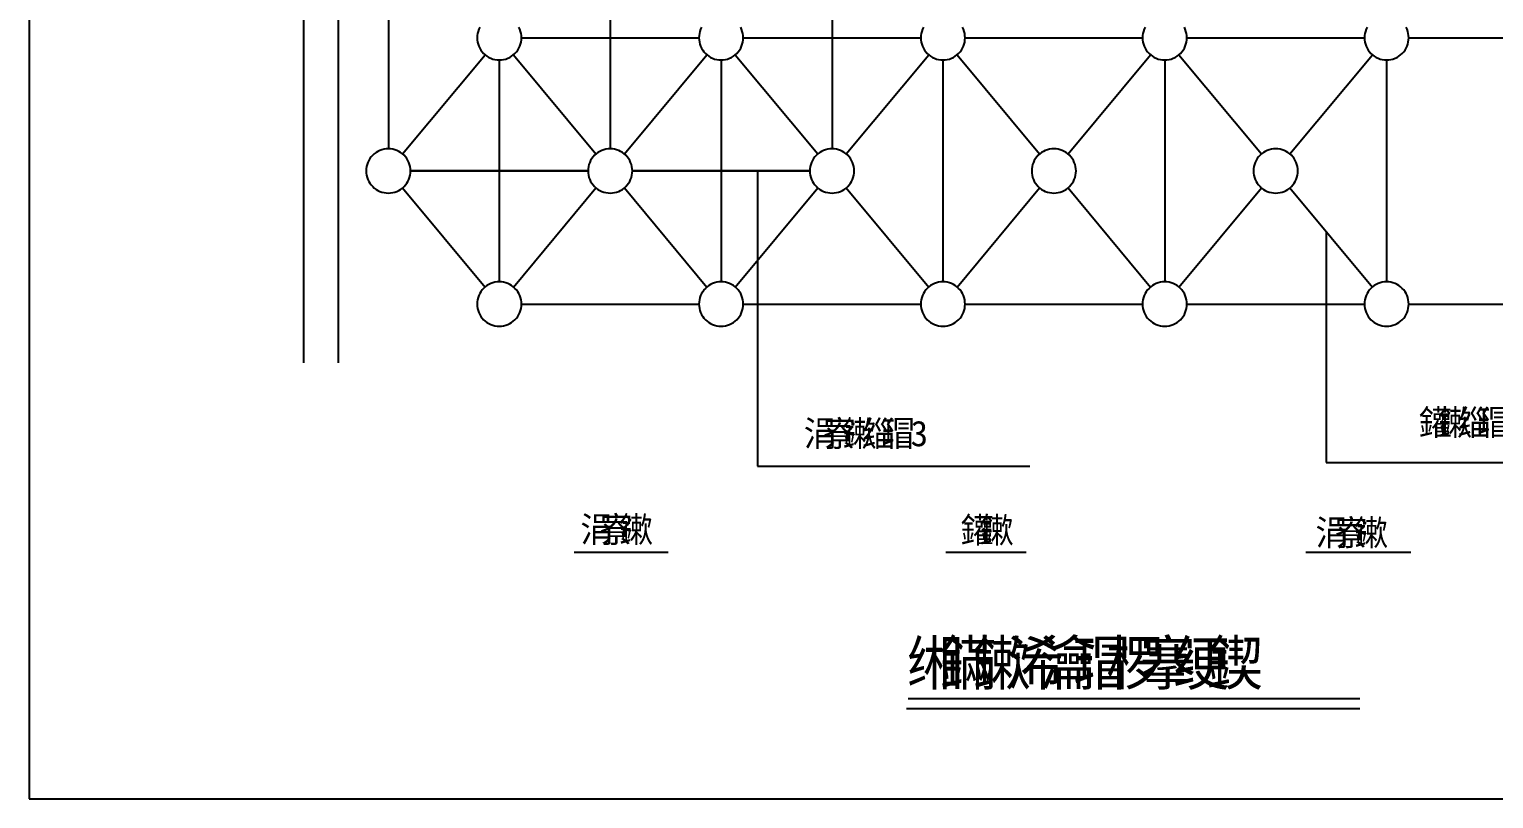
# Model space of a CAD drawing. Header units: metres. Extents: x 0 to 420, y 0 to 297.
# Drawn here: x 0 to 272.3, y 0 to 143.1 of the extents above; entities that cross this region are included whole.
import ezdxf

# ---------------------------------------------------------------- set-up
doc = ezdxf.new("R2010")
doc.units = ezdxf.units.M

msp = doc.modelspace()

# ---------------------------------------------------------------- linework, layer by layer
for p, q in [((0, 297), (0, 0)), ((51, 279.06), (51, 81.07)), ((57.41, 279.06), (57.41, 81.07)), ((66.77, 162.1), (66.77, 120.85)), ((108.02, 162.1), (108.02, 120.85)), ((149.27, 162.1), (149.27, 120.85)), ((91.52, 141.47), (124.52, 141.47)), ((132.77, 141.47), (165.77, 141.47)), ((174.02, 141.47), (207.02, 141.47)), ((215.27, 141.47), (248.27, 141.47)), ((256.52, 141.47), (289.52, 141.47)), ((69.41, 119.89), (84.76, 138.3)), ((87.4, 137.35), (87.4, 96.1)), ((90.04, 138.3), (105.38, 119.89)), ((110.66, 119.89), (126.01, 138.3)), ((128.65, 137.35), (128.65, 96.1)), ((131.29, 138.3), (146.63, 119.89)), ((151.91, 119.89), (167.26, 138.3)), ((169.9, 137.35), (169.9, 96.1)), ((172.54, 138.3), (187.88, 119.89)), ((193.16, 119.89), (208.51, 138.3)), ((211.15, 137.35), (211.15, 96.1)), ((213.79, 138.3), (229.13, 119.89)), ((234.41, 119.89), (249.76, 138.3)), ((252.4, 137.35), (252.4, 96.1)), ((103.9, 116.72), (70.9, 116.72)), ((103.9, 116.72), (70.9, 116.72)), ((70.9, 116.72), (103.9, 116.72)), ((145.15, 116.72), (112.15, 116.72)), ((145.15, 116.72), (112.15, 116.72)), ((112.15, 116.72), (145.15, 116.72)), ((135.42, 116.72), (135.42, 61.85)), ((69.41, 113.55), (84.76, 95.14)), ((90.04, 95.14), (105.38, 113.55)), ((110.66, 113.55), (126.01, 95.14)), ((131.29, 95.14), (146.63, 113.55)), ((151.91, 113.55), (167.26, 95.14)), ((172.54, 95.14), (187.88, 113.55)), ((193.16, 113.55), (208.51, 95.14)), ((213.79, 95.14), (229.13, 113.55)), ((234.41, 113.55), (249.76, 95.14)), ((241.18, 105.43), (241.18, 62.49)), ((91.52, 91.97), (124.52, 91.97)), ((132.77, 91.97), (165.77, 91.97)), ((174.02, 91.97), (207.02, 91.97)), ((215.27, 91.97), (248.27, 91.97)), ((256.52, 91.97), (289.52, 91.97)), ((135.42, 61.85), (186.06, 61.85)), ((241.18, 62.49), (288.61, 62.49)), ((101.32, 45.83), (118.83, 45.83)), ((170.44, 45.83), (185.35, 45.83)), ((237.37, 45.83), (256.89, 45.83)), ((163.11, 16.76), (247.44, 16.76)), ((163.44, 18.65), (247.44, 18.65)), ((0, 0), (420, 0))]:
    msp.add_line(p, q)
for points in [[(83.76, 143.42), (83.59, 143.05), (83.45, 142.67), (83.35, 142.28), (83.29, 141.88), (83.27, 141.47), (83.29, 141.07), (83.35, 140.67), (83.45, 140.28), (83.59, 139.89), (83.76, 139.53), (83.97, 139.18), (84.21, 138.86), (84.48, 138.56), (84.78, 138.28), (85.11, 138.04), (85.45, 137.84), (85.82, 137.66), (86.2, 137.53), (86.59, 137.43), (86.99, 137.37), (87.4, 137.35), (87.8, 137.37), (88.2, 137.43), (88.59, 137.53), (88.98, 137.66), (89.34, 137.84), (89.69, 138.04), (90.01, 138.28), (90.31, 138.56), (90.59, 138.86), (90.83, 139.18), (91.04, 139.53), (91.21, 139.89), (91.34, 140.28), (91.44, 140.67), (91.5, 141.07), (91.52, 141.47)], [(91.52, 141.47), (91.5, 141.88), (91.44, 142.28), (91.34, 142.67), (91.21, 143.05), (91.04, 143.42)], [(125.01, 143.42), (124.84, 143.05), (124.7, 142.67), (124.6, 142.28), (124.54, 141.88), (124.52, 141.47), (124.54, 141.07), (124.6, 140.67), (124.7, 140.28), (124.84, 139.89), (125.01, 139.53), (125.22, 139.18), (125.46, 138.86), (125.73, 138.56), (126.03, 138.28), (126.36, 138.04), (126.7, 137.84), (127.07, 137.66), (127.45, 137.53), (127.84, 137.43), (128.24, 137.37), (128.65, 137.35), (129.05, 137.37), (129.45, 137.43), (129.84, 137.53), (130.23, 137.66), (130.59, 137.84), (130.94, 138.04), (131.26, 138.28), (131.56, 138.56), (131.84, 138.86), (132.08, 139.18), (132.29, 139.53), (132.46, 139.89), (132.59, 140.28), (132.69, 140.67), (132.75, 141.07), (132.77, 141.47)], [(132.77, 141.47), (132.75, 141.88), (132.69, 142.28), (132.59, 142.67), (132.46, 143.05), (132.29, 143.42)], [(166.26, 143.42), (166.09, 143.05), (165.95, 142.67), (165.85, 142.28), (165.79, 141.88), (165.77, 141.47), (165.79, 141.07), (165.85, 140.67), (165.95, 140.28), (166.09, 139.89), (166.26, 139.53), (166.47, 139.18), (166.71, 138.86), (166.98, 138.56), (167.28, 138.28), (167.61, 138.04), (167.95, 137.84), (168.32, 137.66), (168.7, 137.53), (169.09, 137.43), (169.49, 137.37), (169.9, 137.35), (170.3, 137.37), (170.7, 137.43), (171.09, 137.53), (171.48, 137.66), (171.84, 137.84), (172.19, 138.04), (172.51, 138.28), (172.81, 138.56), (173.09, 138.86), (173.33, 139.18), (173.54, 139.53), (173.71, 139.89), (173.84, 140.28), (173.94, 140.67), (174, 141.07), (174.02, 141.47)], [(174.02, 141.47), (174, 141.88), (173.94, 142.28), (173.84, 142.67), (173.71, 143.05), (173.54, 143.42)], [(207.51, 143.42), (207.34, 143.05), (207.2, 142.67), (207.1, 142.28), (207.04, 141.88), (207.02, 141.47), (207.04, 141.07), (207.1, 140.67), (207.2, 140.28), (207.34, 139.89), (207.51, 139.53), (207.72, 139.18), (207.96, 138.86), (208.23, 138.56), (208.53, 138.28), (208.86, 138.04), (209.2, 137.84), (209.57, 137.66), (209.95, 137.53), (210.34, 137.43), (210.74, 137.37), (211.15, 137.35), (211.55, 137.37), (211.95, 137.43), (212.34, 137.53), (212.73, 137.66), (213.09, 137.84), (213.44, 138.04), (213.76, 138.28), (214.06, 138.56), (214.34, 138.86), (214.58, 139.18), (214.79, 139.53), (214.96, 139.89), (215.09, 140.28), (215.19, 140.67), (215.25, 141.07), (215.27, 141.47)], [(215.27, 141.47), (215.25, 141.88), (215.19, 142.28), (215.09, 142.67), (214.96, 143.05), (214.79, 143.42)], [(248.76, 143.42), (248.59, 143.05), (248.45, 142.67), (248.35, 142.28), (248.29, 141.88), (248.27, 141.47), (248.29, 141.07), (248.35, 140.67), (248.45, 140.28), (248.59, 139.89), (248.76, 139.53), (248.97, 139.18), (249.21, 138.86), (249.48, 138.56), (249.78, 138.28), (250.11, 138.04), (250.45, 137.84), (250.82, 137.66), (251.2, 137.53), (251.59, 137.43), (251.99, 137.37), (252.4, 137.35), (252.8, 137.37), (253.2, 137.43), (253.59, 137.53), (253.98, 137.66), (254.34, 137.84), (254.69, 138.04), (255.01, 138.28), (255.31, 138.56), (255.59, 138.86), (255.83, 139.18), (256.04, 139.53), (256.21, 139.89), (256.34, 140.28), (256.44, 140.67), (256.5, 141.07), (256.52, 141.47)], [(256.52, 141.47), (256.5, 141.88), (256.44, 142.28), (256.34, 142.67), (256.21, 143.05), (256.04, 143.42)], [(70.9, 116.72), (70.88, 117.13), (70.82, 117.53), (70.72, 117.92), (70.58, 118.3), (70.41, 118.67), (70.2, 119.01), (69.96, 119.34), (69.69, 119.64), (69.39, 119.91), (69.06, 120.15), (68.72, 120.36), (68.35, 120.53), (67.97, 120.67), (67.58, 120.77), (67.18, 120.83), (66.77, 120.85), (66.37, 120.83), (65.97, 120.77), (65.57, 120.67), (65.19, 120.53), (64.83, 120.36), (64.48, 120.15), (64.16, 119.91), (63.86, 119.64), (63.58, 119.34), (63.34, 119.01), (63.13, 118.67), (62.96, 118.3), (62.82, 117.92), (62.73, 117.53), (62.67, 117.13), (62.65, 116.72), (62.67, 116.32), (62.73, 115.92), (62.82, 115.53), (62.96, 115.14), (63.13, 114.78), (63.34, 114.43), (63.58, 114.11), (63.86, 113.81), (64.16, 113.53), (64.48, 113.29), (64.83, 113.09), (65.19, 112.91), (65.57, 112.78), (65.97, 112.68), (66.37, 112.62), (66.77, 112.6), (67.18, 112.62), (67.58, 112.68), (67.97, 112.78), (68.35, 112.91), (68.72, 113.09), (69.06, 113.29), (69.39, 113.53), (69.69, 113.81), (69.96, 114.11), (70.2, 114.43), (70.41, 114.78), (70.58, 115.14), (70.72, 115.53), (70.82, 115.92), (70.88, 116.32), (70.9, 116.72)], [(112.15, 116.72), (112.13, 117.13), (112.07, 117.53), (111.97, 117.92), (111.83, 118.3), (111.66, 118.67), (111.45, 119.01), (111.21, 119.34), (110.94, 119.64), (110.64, 119.91), (110.31, 120.15), (109.97, 120.36), (109.6, 120.53), (109.22, 120.67), (108.83, 120.77), (108.43, 120.83), (108.02, 120.85), (107.62, 120.83), (107.22, 120.77), (106.82, 120.67), (106.44, 120.53), (106.08, 120.36), (105.73, 120.15), (105.41, 119.91), (105.11, 119.64), (104.83, 119.34), (104.59, 119.01), (104.38, 118.67), (104.21, 118.3), (104.07, 117.92), (103.98, 117.53), (103.92, 117.13), (103.9, 116.72), (103.92, 116.32), (103.98, 115.92), (104.07, 115.53), (104.21, 115.14), (104.38, 114.78), (104.59, 114.43), (104.83, 114.11), (105.11, 113.81), (105.41, 113.53), (105.73, 113.29), (106.08, 113.09), (106.44, 112.91), (106.82, 112.78), (107.22, 112.68), (107.62, 112.62), (108.02, 112.6), (108.43, 112.62), (108.83, 112.68), (109.22, 112.78), (109.6, 112.91), (109.97, 113.09), (110.31, 113.29), (110.64, 113.53), (110.94, 113.81), (111.21, 114.11), (111.45, 114.43), (111.66, 114.78), (111.83, 115.14), (111.97, 115.53), (112.07, 115.92), (112.13, 116.32), (112.15, 116.72)], [(153.4, 116.72), (153.38, 117.13), (153.32, 117.53), (153.22, 117.92), (153.08, 118.3), (152.91, 118.67), (152.7, 119.01), (152.46, 119.34), (152.19, 119.64), (151.89, 119.91), (151.56, 120.15), (151.22, 120.36), (150.85, 120.53), (150.47, 120.67), (150.08, 120.77), (149.68, 120.83), (149.27, 120.85), (148.87, 120.83), (148.47, 120.77), (148.07, 120.67), (147.69, 120.53), (147.33, 120.36), (146.98, 120.15), (146.66, 119.91), (146.36, 119.64), (146.08, 119.34), (145.84, 119.01), (145.63, 118.67), (145.46, 118.3), (145.32, 117.92), (145.23, 117.53), (145.17, 117.13), (145.15, 116.72), (145.17, 116.32), (145.23, 115.92), (145.32, 115.53), (145.46, 115.14), (145.63, 114.78), (145.84, 114.43), (146.08, 114.11), (146.36, 113.81), (146.66, 113.53), (146.98, 113.29), (147.33, 113.09), (147.69, 112.91), (148.07, 112.78), (148.47, 112.68), (148.87, 112.62), (149.27, 112.6), (149.68, 112.62), (150.08, 112.68), (150.47, 112.78), (150.85, 112.91), (151.22, 113.09), (151.56, 113.29), (151.89, 113.53), (152.19, 113.81), (152.46, 114.11), (152.7, 114.43), (152.91, 114.78), (153.08, 115.14), (153.22, 115.53), (153.32, 115.92), (153.38, 116.32), (153.4, 116.72)], [(194.65, 116.72), (194.63, 117.13), (194.57, 117.53), (194.47, 117.92), (194.33, 118.3), (194.16, 118.67), (193.95, 119.01), (193.71, 119.34), (193.44, 119.64), (193.14, 119.91), (192.81, 120.15), (192.47, 120.36), (192.1, 120.53), (191.72, 120.67), (191.33, 120.77), (190.93, 120.83), (190.52, 120.85), (190.12, 120.83), (189.72, 120.77), (189.32, 120.67), (188.94, 120.53), (188.58, 120.36), (188.23, 120.15), (187.91, 119.91), (187.61, 119.64), (187.33, 119.34), (187.09, 119.01), (186.88, 118.67), (186.71, 118.3), (186.57, 117.92), (186.48, 117.53), (186.42, 117.13), (186.4, 116.72), (186.42, 116.32), (186.48, 115.92), (186.57, 115.53), (186.71, 115.14), (186.88, 114.78), (187.09, 114.43), (187.33, 114.11), (187.61, 113.81), (187.91, 113.53), (188.23, 113.29), (188.58, 113.09), (188.94, 112.91), (189.32, 112.78), (189.72, 112.68), (190.12, 112.62), (190.52, 112.6), (190.93, 112.62), (191.33, 112.68), (191.72, 112.78), (192.1, 112.91), (192.47, 113.09), (192.81, 113.29), (193.14, 113.53), (193.44, 113.81), (193.71, 114.11), (193.95, 114.43), (194.16, 114.78), (194.33, 115.14), (194.47, 115.53), (194.57, 115.92), (194.63, 116.32), (194.65, 116.72)], [(235.9, 116.72), (235.88, 117.13), (235.82, 117.53), (235.72, 117.92), (235.58, 118.3), (235.41, 118.67), (235.2, 119.01), (234.96, 119.34), (234.69, 119.64), (234.39, 119.91), (234.06, 120.15), (233.72, 120.36), (233.35, 120.53), (232.97, 120.67), (232.58, 120.77), (232.18, 120.83), (231.77, 120.85), (231.37, 120.83), (230.97, 120.77), (230.57, 120.67), (230.19, 120.53), (229.83, 120.36), (229.48, 120.15), (229.16, 119.91), (228.86, 119.64), (228.58, 119.34), (228.34, 119.01), (228.13, 118.67), (227.96, 118.3), (227.82, 117.92), (227.73, 117.53), (227.67, 117.13), (227.65, 116.72), (227.67, 116.32), (227.73, 115.92), (227.82, 115.53), (227.96, 115.14), (228.13, 114.78), (228.34, 114.43), (228.58, 114.11), (228.86, 113.81), (229.16, 113.53), (229.48, 113.29), (229.83, 113.09), (230.19, 112.91), (230.57, 112.78), (230.97, 112.68), (231.37, 112.62), (231.77, 112.6), (232.18, 112.62), (232.58, 112.68), (232.97, 112.78), (233.35, 112.91), (233.72, 113.09), (234.06, 113.29), (234.39, 113.53), (234.69, 113.81), (234.96, 114.11), (235.2, 114.43), (235.41, 114.78), (235.58, 115.14), (235.72, 115.53), (235.82, 115.92), (235.88, 116.32), (235.9, 116.72)], [(91.52, 91.97), (91.5, 92.38), (91.44, 92.78), (91.34, 93.17), (91.21, 93.55), (91.04, 93.92), (90.83, 94.26), (90.59, 94.59), (90.31, 94.89), (90.01, 95.16), (89.69, 95.4), (89.34, 95.61), (88.98, 95.78), (88.59, 95.92), (88.2, 96.02), (87.8, 96.08), (87.4, 96.1), (86.99, 96.08), (86.59, 96.02), (86.2, 95.92), (85.82, 95.78), (85.45, 95.61), (85.11, 95.4), (84.78, 95.16), (84.48, 94.89), (84.21, 94.59), (83.97, 94.26), (83.76, 93.92), (83.59, 93.55), (83.45, 93.17), (83.35, 92.78), (83.29, 92.38), (83.27, 91.97), (83.29, 91.57), (83.35, 91.17), (83.45, 90.78), (83.59, 90.39), (83.76, 90.03), (83.97, 89.68), (84.21, 89.36), (84.48, 89.06), (84.78, 88.78), (85.11, 88.54), (85.45, 88.34), (85.82, 88.16), (86.2, 88.03), (86.59, 87.93), (86.99, 87.87), (87.4, 87.85), (87.8, 87.87), (88.2, 87.93), (88.59, 88.03), (88.98, 88.16), (89.34, 88.34), (89.69, 88.54), (90.01, 88.78), (90.31, 89.06), (90.59, 89.36), (90.83, 89.68), (91.04, 90.03), (91.21, 90.39), (91.34, 90.78), (91.44, 91.17), (91.5, 91.57), (91.52, 91.97)], [(132.77, 91.97), (132.75, 92.38), (132.69, 92.78), (132.59, 93.17), (132.46, 93.55), (132.29, 93.92), (132.08, 94.26), (131.84, 94.59), (131.56, 94.89), (131.26, 95.16), (130.94, 95.4), (130.59, 95.61), (130.23, 95.78), (129.84, 95.92), (129.45, 96.02), (129.05, 96.08), (128.65, 96.1), (128.24, 96.08), (127.84, 96.02), (127.45, 95.92), (127.07, 95.78), (126.7, 95.61), (126.36, 95.4), (126.03, 95.16), (125.73, 94.89), (125.46, 94.59), (125.22, 94.26), (125.01, 93.92), (124.84, 93.55), (124.7, 93.17), (124.6, 92.78), (124.54, 92.38), (124.52, 91.97), (124.54, 91.57), (124.6, 91.17), (124.7, 90.78), (124.84, 90.39), (125.01, 90.03), (125.22, 89.68), (125.46, 89.36), (125.73, 89.06), (126.03, 88.78), (126.36, 88.54), (126.7, 88.34), (127.07, 88.16), (127.45, 88.03), (127.84, 87.93), (128.24, 87.87), (128.65, 87.85), (129.05, 87.87), (129.45, 87.93), (129.84, 88.03), (130.23, 88.16), (130.59, 88.34), (130.94, 88.54), (131.26, 88.78), (131.56, 89.06), (131.84, 89.36), (132.08, 89.68), (132.29, 90.03), (132.46, 90.39), (132.59, 90.78), (132.69, 91.17), (132.75, 91.57), (132.77, 91.97)], [(174.02, 91.97), (174, 92.38), (173.94, 92.78), (173.84, 93.17), (173.71, 93.55), (173.54, 93.92), (173.33, 94.26), (173.09, 94.59), (172.81, 94.89), (172.51, 95.16), (172.19, 95.4), (171.84, 95.61), (171.48, 95.78), (171.09, 95.92), (170.7, 96.02), (170.3, 96.08), (169.9, 96.1), (169.49, 96.08), (169.09, 96.02), (168.7, 95.92), (168.32, 95.78), (167.95, 95.61), (167.61, 95.4), (167.28, 95.16), (166.98, 94.89), (166.71, 94.59), (166.47, 94.26), (166.26, 93.92), (166.09, 93.55), (165.95, 93.17), (165.85, 92.78), (165.79, 92.38), (165.77, 91.97), (165.79, 91.57), (165.85, 91.17), (165.95, 90.78), (166.09, 90.39), (166.26, 90.03), (166.47, 89.68), (166.71, 89.36), (166.98, 89.06), (167.28, 88.78), (167.61, 88.54), (167.95, 88.34), (168.32, 88.16), (168.7, 88.03), (169.09, 87.93), (169.49, 87.87), (169.9, 87.85), (170.3, 87.87), (170.7, 87.93), (171.09, 88.03), (171.48, 88.16), (171.84, 88.34), (172.19, 88.54), (172.51, 88.78), (172.81, 89.06), (173.09, 89.36), (173.33, 89.68), (173.54, 90.03), (173.71, 90.39), (173.84, 90.78), (173.94, 91.17), (174, 91.57), (174.02, 91.97)], [(215.27, 91.97), (215.25, 92.38), (215.19, 92.78), (215.09, 93.17), (214.96, 93.55), (214.79, 93.92), (214.58, 94.26), (214.34, 94.59), (214.06, 94.89), (213.76, 95.16), (213.44, 95.4), (213.09, 95.61), (212.73, 95.78), (212.34, 95.92), (211.95, 96.02), (211.55, 96.08), (211.15, 96.1), (210.74, 96.08), (210.34, 96.02), (209.95, 95.92), (209.57, 95.78), (209.2, 95.61), (208.86, 95.4), (208.53, 95.16), (208.23, 94.89), (207.96, 94.59), (207.72, 94.26), (207.51, 93.92), (207.34, 93.55), (207.2, 93.17), (207.1, 92.78), (207.04, 92.38), (207.02, 91.97), (207.04, 91.57), (207.1, 91.17), (207.2, 90.78), (207.34, 90.39), (207.51, 90.03), (207.72, 89.68), (207.96, 89.36), (208.23, 89.06), (208.53, 88.78), (208.86, 88.54), (209.2, 88.34), (209.57, 88.16), (209.95, 88.03), (210.34, 87.93), (210.74, 87.87), (211.15, 87.85), (211.55, 87.87), (211.95, 87.93), (212.34, 88.03), (212.73, 88.16), (213.09, 88.34), (213.44, 88.54), (213.76, 88.78), (214.06, 89.06), (214.34, 89.36), (214.58, 89.68), (214.79, 90.03), (214.96, 90.39), (215.09, 90.78), (215.19, 91.17), (215.25, 91.57), (215.27, 91.97)], [(256.52, 91.97), (256.5, 92.38), (256.44, 92.78), (256.34, 93.17), (256.21, 93.55), (256.04, 93.92), (255.83, 94.26), (255.59, 94.59), (255.31, 94.89), (255.01, 95.16), (254.69, 95.4), (254.34, 95.61), (253.98, 95.78), (253.59, 95.92), (253.2, 96.02), (252.8, 96.08), (252.4, 96.1), (251.99, 96.08), (251.59, 96.02), (251.2, 95.92), (250.82, 95.78), (250.45, 95.61), (250.11, 95.4), (249.78, 95.16), (249.48, 94.89), (249.21, 94.59), (248.97, 94.26), (248.76, 93.92), (248.59, 93.55), (248.45, 93.17), (248.35, 92.78), (248.29, 92.38), (248.27, 91.97), (248.29, 91.57), (248.35, 91.17), (248.45, 90.78), (248.59, 90.39), (248.76, 90.03), (248.97, 89.68), (249.21, 89.36), (249.48, 89.06), (249.78, 88.78), (250.11, 88.54), (250.45, 88.34), (250.82, 88.16), (251.2, 88.03), (251.59, 87.93), (251.99, 87.87), (252.4, 87.85), (252.8, 87.87), (253.2, 87.93), (253.59, 88.03), (253.98, 88.16), (254.34, 88.34), (254.69, 88.54), (255.01, 88.78), (255.31, 89.06), (255.59, 89.36), (255.83, 89.68), (256.04, 90.03), (256.21, 90.39), (256.34, 90.78), (256.44, 91.17), (256.5, 91.57), (256.52, 91.97)]]:
    msp.add_lwpolyline(points)

# ---------------------------------------------------------------- texts
for s, height, p in [('涓', 4.75, (144.02, 65.53)), ('寮', 4.75, (147.63, 65.53)), ('鏉', 4.75, (151.25, 65.53)), ('缁', 4.75, (154.86, 65.53)), ('鑵', 4.75, (258.38, 67.57)), ('鏉', 4.75, (262, 67.57)), ('缁', 4.75, (265.61, 67.57)), ('瑁', 4.75, (269.23, 67.57)), ('瑁', 4.75, (158.48, 65.53)), ('3', 4.75, (163.9, 65.53)), ('涓', 4.75, (102.48, 47.69)), ('寮', 4.75, (106.09, 47.69)), ('鏉', 4.75, (109.71, 47.69)), ('鑵', 4.75, (173.17, 47.57)), ('鏉', 4.75, (176.78, 47.57)), ('涓', 4.75, (239.18, 47.1)), ('寮', 4.75, (242.79, 47.1)), ('鏉', 4.75, (246.41, 47.1)), ('缃', 8.14, (163.08, 21.17)), ('鏋', 8.14, (169.28, 21.17)), ('鏉', 8.14, (175.47, 21.17)), ('浠', 8.14, (181.66, 21.17)), ('瀹', 8.14, (187.86, 21.17)), ('瑁', 8.14, (194.05, 21.17)), ('椤', 8.14, (200.24, 21.17)), ('搴', 8.14, (206.43, 21.17)), ('绠', 8.14, (212.63, 21.17)), ('鍥', 8.14, (218.82, 21.17))]:
    msp.add_text(s, height=height).set_placement(p)

doc.saveas('drawing.dxf')
